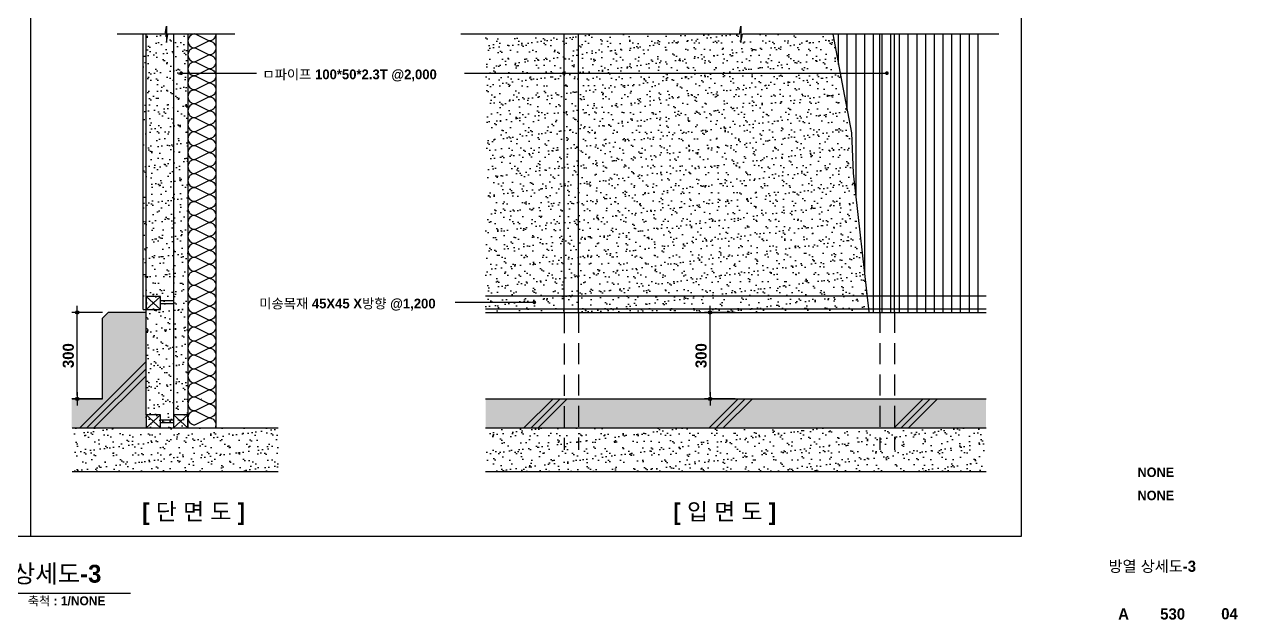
# Model space of a CAD drawing. Extents: x 0 to 33270, y 0 to 5940.
# Drawn here: x 20525 to 24871, y 251 to 2384 of the extents above; entities that cross this region are included whole.
import ezdxf
from ezdxf.enums import TextEntityAlignment as Align

# ---------------------------------------------------------------- set-up
doc = ezdxf.new("R2010")
doc.units = 0
doc.header["$LTSCALE"] = 300
doc.header["$MEASUREMENT"] = 0
doc.header["$PDSIZE"] = -2
doc.linetypes.add('HIDDEN', pattern=[0.375, 0.25, -0.125])
doc.linetypes.add('JIS_02_0.7', pattern=[1.35, 0.75, -0.6])
doc.layers.get('Defpoints').update_dxf_attribs({"color": 143, "linetype": 'CONTINUOUS'})
for name, color, linetype in [('A-ANNO-GRA1', 7, 'CONTINUOUS'), ('A-ANNO-LEAD', 4, 'CONTINUOUS'), ('A-ANNO-TEXT1', 7, 'CONTINUOUS'), ('A-DIM', 7, 'CONTINUOUS'), ('A-LEAD', 6, 'CONTINUOUS'), ('A-ST-AXIS-BUB', 7, 'CONTINUOUS'), ('col-so', 253, 'CONTINUOUS'), ('DIM', 7, 'CONTINUOUS'), ('HATCH', 5, 'CONTINUOUS'), ('HIDDEN', 6, 'HIDDEN'), ('W', 4, 'CONTINUOUS'), ('WALL1', 2, 'CONTINUOUS'), ('WALL3', 3, 'CONTINUOUS'), ('WALL4', 5, 'CONTINUOUS'), ('갈바륨', 6, 'CONTINUOUS'), ('단열', 251, 'CONTINUOUS'), ('점선', 5, 'JIS_02_0.7')]:
    doc.layers.add(name, color=color, linetype=linetype)
doc.styles.add('2020음성 1차', font='나눔고딕Bold.ttf')
doc.dimstyles.new('RI-DOT-150', dxfattribs={"dimscale": 150, "dimtxt": 3, "dimasz": 1, "dimexe": 2, "dimexo": 2, "dimgap": 1, "dimtad": 1, "dimdec": 0, "dimzin": 9, "dimdsep": 46, "dimtxsty": '2020음성 1차', "dimcen": 0, "dimclrd": 256, "dimclre": 256, "dimclrt": 3, "dimadec": 0, "dimazin": 0, "dimtm": 1e-09, "dimtfac": 1, "dimtdec": 0, "dimtix": 1, "dimtmove": 2, "dimatfit": 3, "dimfxl": 1.25, "dimtolj": 1, "dimtzin": 0, "dimlwd": -1, "dimlwe": -1, "dimarcsym": 0})
pattern_1 = [(37.5, (20346.144, 339.607), (-1.60605, 49.12552), [0, -38.7533, 0, -43.3425, 0, -41.43035]), (7.5, (20346.144, 339.61), (45.1215, 71.9523), [0, -20.9064, 0, -34.92897, 0, -13.3852]), (327.5, (20314.784, 339.607), (79.3969, 0.1443), [0, -12.7478, 0, -45.89208, 0, -59.91466]), (317.5, (20314.784, 339.61), (76.643, 22.3769), [0, -6.3739, 0, -30.0848, 0, -34.41906])]

# ---------------------------------------------------------------- blocks, each defined once
blk = doc.blocks.new('DIMDOT')
at = {"layer": 'A-DIM', "color": 7, "linetype": 'Continuous'}
blk.add_line((-2, 0), (2, 0), dxfattribs=at)
for radius in [0.5, 0.25]:
    blk.add_circle((0, 0), radius, dxfattribs=at)
blk = doc.blocks.new('*D6')
at = {"layer": 'Defpoints', "color": 0}
for p in [(20715, 1352.3), (20825, 1352.3), (20825, 1042.4)]:
    blk.add_point(p, dxfattribs=at)
at = {"layer": 'DIM'}
for p, q in [((20805, 1352.3), (20695, 1352.3)), ((20715, 1054.4), (20715, 1340.3)), ((20805, 1042.4), (20695, 1042.4))]:
    blk.add_line(p, q, dxfattribs=at)
at = {"layer": 'DIM', "linetype": 'ByBlock', "xscale": 11.99999999999999, "yscale": 11.99999999999999, "zscale": 11.99999999999999}
for p, rotation in [((20715, 1352.3), 90), ((20715, 1042.4), 270)]:
    blk.add_blockref('DIMDOT', p, dxfattribs=dict(at, rotation=rotation))
at = {"layer": 'DIM', "color": 3, "ltscale": 10, "insert": (20682.9, 1197.3), "char_height": 40, "attachment_point": 5, "rotation": 90, "style": '2020음성 1차'}
blk.add_mtext('\\A1;300', dxfattribs=at)
blk = doc.blocks.new('*D7')
at = {"layer": 'Defpoints', "color": 0}
for p in [(22981.3, 1352.3), (23091.3, 1352.3), (23091.3, 1042.4)]:
    blk.add_point(p, dxfattribs=at)
at = {"layer": 'DIM'}
for p, q in [((23071.3, 1352.3), (22961.3, 1352.3)), ((22981.3, 1054.4), (22981.3, 1340.3)), ((23071.3, 1042.4), (22961.3, 1042.4))]:
    blk.add_line(p, q, dxfattribs=at)
at = {"layer": 'DIM', "linetype": 'ByBlock', "xscale": 11.99999999999999, "yscale": 11.99999999999999, "zscale": 11.99999999999999}
for p, rotation in [((22981.3, 1352.3), 90), ((22981.3, 1042.4), 270)]:
    blk.add_blockref('DIMDOT', p, dxfattribs=dict(at, rotation=rotation))
at = {"layer": 'DIM', "color": 3, "ltscale": 10, "insert": (22949.3, 1197.3), "char_height": 40, "attachment_point": 5, "rotation": 90, "style": '2020음성 1차'}
blk.add_mtext('\\A1;300', dxfattribs=at)

msp = doc.modelspace()

# ---------------------------------------------------------------- hatches: boundary and pattern name
at = {"layer": 'col-so', "transparency": 33554687}
h = msp.add_hatch(color=256, dxfattribs=at)
h.dxf.hatch_style = 1
h.paths.add_polyline_path([(20961.1, 1352.3), (20825.8, 1352.3), (20805, 1331.5), (20805, 1042.4), (20695, 1042.4), (20695, 938.3), (20961.1, 938.3)])
h = msp.add_hatch(color=256, dxfattribs=at)
h.dxf.hatch_style = 1
h.paths.add_polyline_path([(22177.1, 1042.4), (23969.8, 1042.4), (23969.8, 938.3), (22177.1, 938.3)])
at = {"layer": 'HATCH'}
h = msp.add_hatch(dxfattribs=at)
h.set_pattern_fill('AR-SAND', color=256, scale=25.495598, style=0)
h.set_pattern_definition([(37.5, (21834.324, 339.607), (-1.60605, 49.1255), [0, -38.7533, 0, -43.3425, 0, -41.43035]), (7.5, (21834.324, 339.61), (45.1215, 71.9523), [0, -20.9064, 0, -34.929, 0, -13.3852]), (327.5, (21802.965, 339.607), (79.3969, 0.1443), [0, -12.7478, 0, -45.8921, 0, -59.91466]), (317.5, (21802.965, 339.61), (76.643, 22.3769), [0, -6.3739, 0, -30.0848, 0, -34.41906])])
h.paths.add_polyline_path([(21111.1, 782.2), (21111.1, 2348.6), (20950.7, 2348.6), (20950.7, 1362.7), (20961.1, 1362.7), (20961.1, 938.3), (20696.5, 938.3), (20696.5, 782.2)])
h = msp.add_hatch(dxfattribs=at)
h.set_pattern_fill('AR-SAND', color=256, scale=25.495598, style=0)
h.set_pattern_definition(pattern_1)
h.paths.add_polyline_path([(23494.2, 1850.8), (23488.2, 1995.5), (23458, 2152.3), (23421, 2348.6), (22177.1, 2348.6), (22177.1, 1354.6), (23550.2, 1354.6)])
h = msp.add_hatch(dxfattribs=at)
h.set_pattern_fill('AR-SAND', color=256, scale=25.495598, style=0)
h.set_pattern_definition([(37.5, (-4753262.636, 744721.96), (-1.60605334, 49.12552443), [0, -38.7533091, 0, -43.34251677, 0, -41.4303469]), (7.5, (-4753262.636, 744721.96), (45.1215156, 71.9523019), [0, -20.90639044, 0, -34.9289694, 0, -13.385189]), (327.5, (-4753293.996, 744721.96), (79.39690934, 0.14428095), [0, -12.74779905, 0, -45.8920766, 0, -59.91465554]), (317.5, (-4753293.996, 744721.96), (76.6429958, 22.3768635), [0, -6.37389953, 0, -30.08480576, 0, -34.41905744])])
h.paths.add_polyline_path([(21433.9, 938.3), (21111.1, 938.3), (21111.1, 782.2), (21433.9, 782.2)])
h = msp.add_hatch(dxfattribs=at)
h.set_pattern_fill('AR-SAND', color=256, scale=25.495598, style=0)
h.set_pattern_definition(pattern_1)
h.paths.add_polyline_path([(23969.8, 938.3), (22177.1, 938.3), (22177.1, 782.2), (23969.8, 782.2)])

# ---------------------------------------------------------------- linework, layer by layer
at = {"layer": 'A-ANNO-GRA1'}
msp.add_line((20547.5, 5550), (20547.5, 550), dxfattribs=at)
msp.add_lwpolyline([(24095, 550), (17000, 550), (17000, 5550), (24095, 5550)], close=True, dxfattribs=at)
at = {"layer": 'A-ANNO-LEAD', "linetype": 'Continuous'}
for p, q in [((21087.1, 2209.1), (21356.8, 2209.1)), ((22102.1, 2209.3), (23614.5, 2209.3)), ((22068.7, 1388.4), (22351.7, 1388.4))]:
    msp.add_line(p, q, dxfattribs=at)
at = {"layer": 'A-ANNO-LEAD', "linetype": 'Continuous', "const_width": 6.67}
for points in [[(21083.8, 2209.8, 1), (21090.3, 2208.4, 1)], [(22454.9, 2210, 1), (22461.4, 2208.6, 1)], [(22348.4, 1389.1, 1), (22355, 1387.7, 1)]]:
    msp.add_lwpolyline(points, format="xyb", close=True, dxfattribs=at)
at = {"layer": 'A-LEAD', "linetype": 'Continuous', "const_width": 6.67}
msp.add_lwpolyline([(23611.3, 2210, 1), (23617.8, 2208.6, 1)], format="xyb", close=True, dxfattribs=at)
at = {"layer": 'A-ST-AXIS-BUB', "color": 0}
msp.add_line((20157.3, 346.2), (20905.9, 346.2), dxfattribs=at)
at = {"layer": 'HATCH'}
for p, q in [((21059.1, 2348.6), (21059.1, 938.3)), ((20961.1, 1362.7), (21013.2, 1409.5)), ((20961.1, 1409.5), (21013.2, 1362.7)), ((21059.1, 1393.3), (21013.2, 1393.3)), ((21059.1, 1383.1), (21013.2, 1383.1)), ((20723.5, 938.3), (20961.1, 1175.9)), ((20749, 938.3), (20961.1, 1150.4)), ((20774.5, 938.3), (20961.1, 1125)), ((21159.1, 1042.2), (21159.3, 1042.4)), ((22314.6, 938.3), (22418.7, 1042.4)), ((22340.1, 938.3), (22444.2, 1042.4)), ((22365.6, 938.3), (22469.7, 1042.4)), ((22977.5, 938.3), (23081.6, 1042.4)), ((23003, 938.3), (23107.1, 1042.4)), ((23028.5, 938.3), (23132.6, 1042.4)), ((23640.4, 938.3), (23744.5, 1042.4)), ((23665.9, 938.3), (23770, 1042.4)), ((23691.4, 938.3), (23795.5, 1042.4)), ((20961.1, 938.3), (21013.2, 985.1)), ((20961.1, 985.1), (21013.2, 938.3)), ((21059.1, 966.8), (21013.2, 966.8)), ((21059.1, 956.6), (21013.2, 956.6)), ((21059.1, 938.3), (21111.1, 985.1)), ((21059.1, 985.1), (21111.1, 938.3))]:
    msp.add_line(p, q, dxfattribs=at)
at = {"layer": 'HIDDEN', "color": 5}
for p, q in [((22458.1, 1353.4), (22458.1, 860.2)), ((22510.2, 1354.6), (22510.2, 860.2)), ((23589.8, 1354.6), (23589.8, 860.2)), ((23641.9, 1354.6), (23641.9, 860.2))]:
    msp.add_line(p, q, dxfattribs=at)
at = {"layer": 'W', "linetype": 'Continuous'}
for p, q in [((20696.5, 938.3), (21433.9, 938.3)), ((22177.1, 938.3), (23969.8, 938.3)), ((20696.5, 782.2), (21433.9, 782.2)), ((22177.1, 782.2), (23969.8, 782.2))]:
    msp.add_line(p, q, dxfattribs=at)
at = {"layer": 'WALL1', "linetype": 'Continuous'}
for p, q in [((20825.8, 1352.3), (20805, 1331.5)), ((20961.1, 1352.3), (20825.8, 1352.3))]:
    msp.add_line(p, q, dxfattribs=at)
at = {"layer": 'WALL1'}
for p, q in [((20805, 1042.4), (20805, 1331.5)), ((20696.5, 1042.4), (20805, 1042.4)), ((22177.1, 1042.4), (23969.8, 1042.4)), ((20961.1, 985.1), (20961.1, 938.3))]:
    msp.add_line(p, q, dxfattribs=at)
at = {"layer": 'WALL1', "linetype": 'Continuous'}
for points in [[(20961.1, 1362.7), (21013.2, 1362.7), (21013.2, 1409.5), (20961.1, 1409.5)], [(20961.1, 938.3), (21013.2, 938.3), (21013.2, 985.1), (20961.1, 985.1)]]:
    msp.add_lwpolyline(points, close=True, dxfattribs=at)
at = {"layer": 'WALL1'}
msp.add_lwpolyline([(21059.1, 938.3), (21111.1, 938.3), (21111.1, 985.1), (21059.1, 985.1)], close=True, dxfattribs=at)
at = {"layer": 'WALL3', "linetype": 'Continuous'}
for p, q in [((20961.1, 985.1), (20961.1, 2348.6)), ((21111.1, 2348.6), (21111.1, 938.3)), ((21211.1, 2348.6), (21211.1, 938.3))]:
    msp.add_line(p, q, dxfattribs=at)
at = {"layer": 'WALL3'}
for p, q in [((22458.1, 1925.2), (22458.1, 2348.6)), ((22510.2, 1925.2), (22510.2, 2348.6)), ((23589.8, 1925.2), (23589.8, 2348.6)), ((23641.9, 1925.2), (23641.9, 2348.6)), ((22458.1, 1353.4), (22458.1, 1925.2)), ((22510.2, 1354.6), (22510.2, 1925.2)), ((23589.8, 1354.6), (23589.8, 1925.2)), ((23641.9, 1354.6), (23641.9, 1925.2)), ((22177.1, 1411.6), (23969.8, 1411.6)), ((22177.1, 1364.8), (23969.8, 1364.8)), ((22177.1, 1352.3), (23969.8, 1352.3))]:
    msp.add_line(p, q, dxfattribs=at)
at = {"layer": 'WALL4'}
msp.add_lwpolyline([(23421, 2348.6), (23458, 2152.3), (23488.2, 1995.5), (23494.2, 1850.8), (23550.2, 1354.6)], dxfattribs=at)
at = {"layer": '갈바륨'}
for p, q in [((20950.7, 1362.7), (20950.7, 2348.6)), ((23441.4, 2240.1), (23441.4, 2348.6)), ((23472.7, 2076), (23472.7, 2348.6)), ((23503.9, 1764.8), (23503.9, 2348.6)), ((23535.1, 1488.2), (23535.1, 2348.6)), ((23566.3, 1354.6), (23566.3, 2348.6)), ((23597.6, 1354.6), (23597.6, 2348.6)), ((23628.8, 1354.6), (23628.8, 2348.6)), ((23660, 1354.6), (23660, 2348.6)), ((23691.2, 1354.6), (23691.2, 2348.6)), ((23722.5, 1354.6), (23722.5, 2348.6)), ((23753.7, 1354.6), (23753.7, 2348.6)), ((23784.9, 1354.6), (23784.9, 2348.6)), ((23816.1, 1354.6), (23816.1, 2348.6)), ((23847.4, 1354.6), (23847.4, 2348.6)), ((23878.6, 1354.6), (23878.6, 2348.6)), ((23909.8, 1354.6), (23909.8, 2348.6)), ((23941, 1354.6), (23941, 2348.6)), ((20950.7, 1362.7), (20961.1, 1362.7))]:
    msp.add_line(p, q, dxfattribs=at)
at = {"layer": '단열', "color": 5}
msp.add_lwpolyline([(21211.1, 2349.6, -0.414214), (21186.1, 2324.6), (21136.1, 2349.6, 0.414214), (21111.1, 2324.6, 0.414214), (21136.1, 2299.6), (21186.1, 2324.6, -0.414214), (21211.1, 2299.6, -0.414214), (21186.1, 2274.6), (21136.1, 2299.6, 0.414214), (21111.1, 2274.6, 0.414214), (21136.1, 2249.6), (21186.1, 2274.6, -0.414214), (21211.1, 2249.6, -0.414214), (21186.1, 2224.6), (21136.1, 2249.6, 0.414214), (21111.1, 2224.6, 0.414214), (21136.1, 2199.6), (21186.1, 2224.6, -0.414214), (21211.1, 2199.6, -0.414214), (21186.1, 2174.6), (21136.1, 2199.6, 0.414214), (21111.1, 2174.6, 0.414214), (21136.1, 2149.6), (21186.1, 2174.6, -0.414214), (21211.1, 2149.6, -0.414214), (21186.1, 2124.6), (21136.1, 2149.6, 0.414214), (21111.1, 2124.6, 0.414214), (21136.1, 2099.6), (21186.1, 2124.6, -0.414214), (21211.1, 2099.6, -0.414214), (21186.1, 2074.6), (21136.1, 2099.6, 0.414214), (21111.1, 2074.6, 0.414214), (21136.1, 2049.6), (21186.1, 2074.6, -0.414214), (21211.1, 2049.6, -0.414214), (21186.1, 2024.6), (21136.1, 2049.6, 0.414214), (21111.1, 2024.6, 0.414214), (21136.1, 1999.6), (21186.1, 2024.6, -0.414214), (21211.1, 1999.6, -0.414214), (21186.1, 1974.6), (21136.1, 1999.6, 0.414214), (21111.1, 1974.6, 0.414214), (21136.1, 1949.6), (21186.1, 1974.6, -0.414214), (21211.1, 1949.6, -0.414214), (21186.1, 1924.6), (21136.1, 1949.6, 0.414214), (21111.1, 1924.6, 0.414214), (21136.1, 1899.6), (21186.1, 1924.6, -0.414214), (21211.1, 1899.6, -0.414214), (21186.1, 1874.6), (21136.1, 1899.6, 0.414214), (21111.1, 1874.6, 0.414214), (21136.1, 1849.6), (21186.1, 1874.6, -0.414214), (21211.1, 1849.6, -0.414214), (21186.1, 1824.6), (21136.1, 1849.6, 0.414214), (21111.1, 1824.6, 0.414214), (21136.1, 1799.6), (21186.1, 1824.6, -0.414214), (21211.1, 1799.6, -0.414214), (21186.1, 1774.6), (21136.1, 1799.6, 0.414214), (21111.1, 1774.6, 0.414214), (21136.1, 1749.6), (21186.1, 1774.6, -0.414214), (21211.1, 1749.6, -0.414214), (21186.1, 1724.6), (21136.1, 1749.6, 0.414214), (21111.1, 1724.6, 0.414214), (21136.1, 1699.6), (21186.1, 1724.6, -0.414214), (21211.1, 1699.6, -0.414214), (21186.1, 1674.6), (21136.1, 1699.6, 0.414214), (21111.1, 1674.6, 0.414214), (21136.1, 1649.6), (21186.1, 1674.6, -0.414214), (21211.1, 1649.6, -0.414214), (21186.1, 1624.6), (21136.1, 1649.6, 0.414214), (21111.1, 1624.6, 0.414214), (21136.1, 1599.6), (21186.1, 1624.6, -0.414214), (21211.1, 1599.6, -0.414214), (21186.1, 1574.6), (21136.1, 1599.6, 0.414214), (21111.1, 1574.6, 0.414214), (21136.1, 1549.6), (21186.1, 1574.6, -0.414214), (21211.1, 1549.6, -0.414214), (21186.1, 1524.6), (21136.1, 1549.6, 0.414214), (21111.1, 1524.6, 0.414214), (21136.1, 1499.6), (21186.1, 1524.6, -0.414214), (21211.1, 1499.6, -0.414214), (21186.1, 1474.6), (21136.1, 1499.6, 0.414214), (21111.1, 1474.6, 0.414214), (21136.1, 1449.6), (21186.1, 1474.6, -0.414214), (21211.1, 1449.6, -0.414214), (21186.1, 1424.6), (21136.1, 1449.6, 0.414214), (21111.1, 1424.6, 0.414214), (21136.1, 1399.6), (21186.1, 1424.6, -0.414214), (21211.1, 1399.6, -0.414214), (21186.1, 1374.6), (21136.1, 1399.6, 0.414214), (21111.1, 1374.6, 0.414214), (21136.1, 1349.6), (21186.1, 1374.6, -0.414214), (21211.1, 1349.6, -0.414214), (21186.1, 1324.6), (21136.1, 1349.6, 0.414214), (21111.1, 1324.6, 0.414214), (21136.1, 1299.6), (21186.1, 1324.6, -0.414214), (21211.1, 1299.6, -0.414214), (21186.1, 1274.6), (21136.1, 1299.6, 0.414214), (21111.1, 1274.6, 0.414214), (21136.1, 1249.6), (21186.1, 1274.6, -0.414214), (21211.1, 1249.6, -0.414214), (21186.1, 1224.6), (21136.1, 1249.6, 0.414214), (21111.1, 1224.6, 0.414214), (21136.1, 1199.6), (21186.1, 1224.6, -0.414214), (21211.1, 1199.6, -0.414214), (21186.1, 1174.6), (21136.1, 1199.6, 0.414214), (21111.1, 1174.6, 0.414214), (21136.1, 1149.6), (21186.1, 1174.6, -0.414214), (21211.1, 1149.6, -0.414214), (21186.1, 1124.6), (21136.1, 1149.6, 0.414214), (21111.1, 1124.6, 0.414214), (21136.1, 1099.6), (21186.1, 1124.6, -0.414214), (21211.1, 1099.6, -0.414214), (21186.1, 1074.6), (21136.1, 1099.6, 0.414214), (21111.1, 1074.6, 0.414214), (21136.1, 1049.6), (21186.1, 1074.6, -0.414214), (21211.1, 1049.6, -0.414214), (21186.1, 1024.6), (21136.1, 1049.6, 0.414214), (21111.1, 1024.6, 0.414214), (21136.1, 999.6), (21186.1, 1024.6, -0.414214), (21211.1, 999.6, -0.414214), (21186.1, 974.6), (21136.1, 999.6, 0.414214), (21111.1, 974.6, 0.414214), (21136.1, 949.6), (21186.1, 974.6, -0.414214), (21211.1, 949.6, -0.11712), (21208.4, 938.3)], format="xyb", dxfattribs=at)
at = {"layer": '점선', "color": 1, "linetype": 'Continuous'}
for p, q in [((21279.7, 2348.6), (20857.9, 2348.6)), ((21029.1, 2348.6), (21034.3, 2378.2)), ((21034.3, 2378.2), (21034.3, 2319.1)), ((21034.3, 2319.1), (21039.5, 2348.6)), ((23086.6, 2348.6), (22089, 2348.6)), ((23086.6, 2348.6), (23091.8, 2378.2)), ((23091.8, 2378.2), (23091.8, 2319.1)), ((23091.8, 2319.1), (23097, 2348.6)), ((24016, 2348.6), (23097, 2348.6))]:
    msp.add_line(p, q, dxfattribs=at)

# ---------------------------------------------------------------- texts
at = {"layer": 'A-ANNO-TEXT1', "style": '2020음성 1차'}
for s, p in [('ㅁ파이프 100*50*2.3T @2,000', (21377.8, 2187.4)), ('미송목재 45X45 X방향 @1,200', (21366.4, 1366.6))]:
    msp.add_text(s, height=35, dxfattribs=at).set_placement(p)
for s, height, p in [('NONE', 34, (24512.1, 779.6)), ('NONE', 34, (24512.1, 696.6)), ('방열 상세도-3', 64, (20299.8, 416.2))]:
    msp.add_text(s, height=height, dxfattribs=at).set_placement(p, align=Align.MIDDLE_LEFT)
at = {"layer": 'A-ANNO-TEXT1', "color": 2, "style": '2020음성 1차'}
for s, p in [('[ 단 면 도 ]', (20947.2, 608.7)), ('[ 입 면 도 ]', (22849.5, 608.7))]:
    msp.add_text(s, height=60, dxfattribs=at).set_placement(p)
at = {"layer": 'A-ANNO-TEXT1', "linetype": 'ByBlock', "style": '2020음성 1차'}
for s, p in [('방열 상세도-3', (24565, 443)), ('04', (24841.6, 272.7))]:
    msp.add_text(s, height=40, dxfattribs=at).set_placement(p, align=Align.MIDDLE_CENTER)
at = {"layer": 'A-ANNO-TEXT1', "style": '2020음성 1차'}
msp.add_text('축척 : 1/NONE', height=32, dxfattribs=at).set_placement((20815.6, 303), align=Align.RIGHT)
at = {"layer": 'A-ANNO-TEXT1', "linetype": 'ByBlock', "style": '2020음성 1차'}
for s, p in [('A', (24442.9, 272)), ('530', (24593.3, 272))]:
    msp.add_text(s, height=40, dxfattribs=at).set_placement(p, align=Align.MIDDLE_LEFT)

# ---------------------------------------------------------------- dimensions: what is measured, and where the dimension line sits
at = {"layer": 'DIM', "linetype": 'Continuous'}
for base, p1, p2, picture, middle in [((20715, 1352.3), (20825, 1042.4), (20825, 1352.3), '*D6', (20682.9, 1197.3)), ((22981.3, 1352.3), (23091.3, 1042.4), (23091.3, 1352.3), '*D7', (22949.3, 1197.3))]:
    dim = msp.add_linear_dim(base=base, p1=p1, p2=p2, angle=90, text='300', dimstyle='RI-DOT-150', override={"dimscale": 10, "dimtxt": 4, "dimasz": 1.2, "dimlunit": 6, "dimblk1": 'DIMDOT', "dimblk2": 'DIMDOT', "dimsah": 1}, dxfattribs=at)
    dim.commit()
    dim.dimension.update_dxf_attribs({"geometry": picture, "text_midpoint": middle})

doc.saveas('drawing.dxf')
